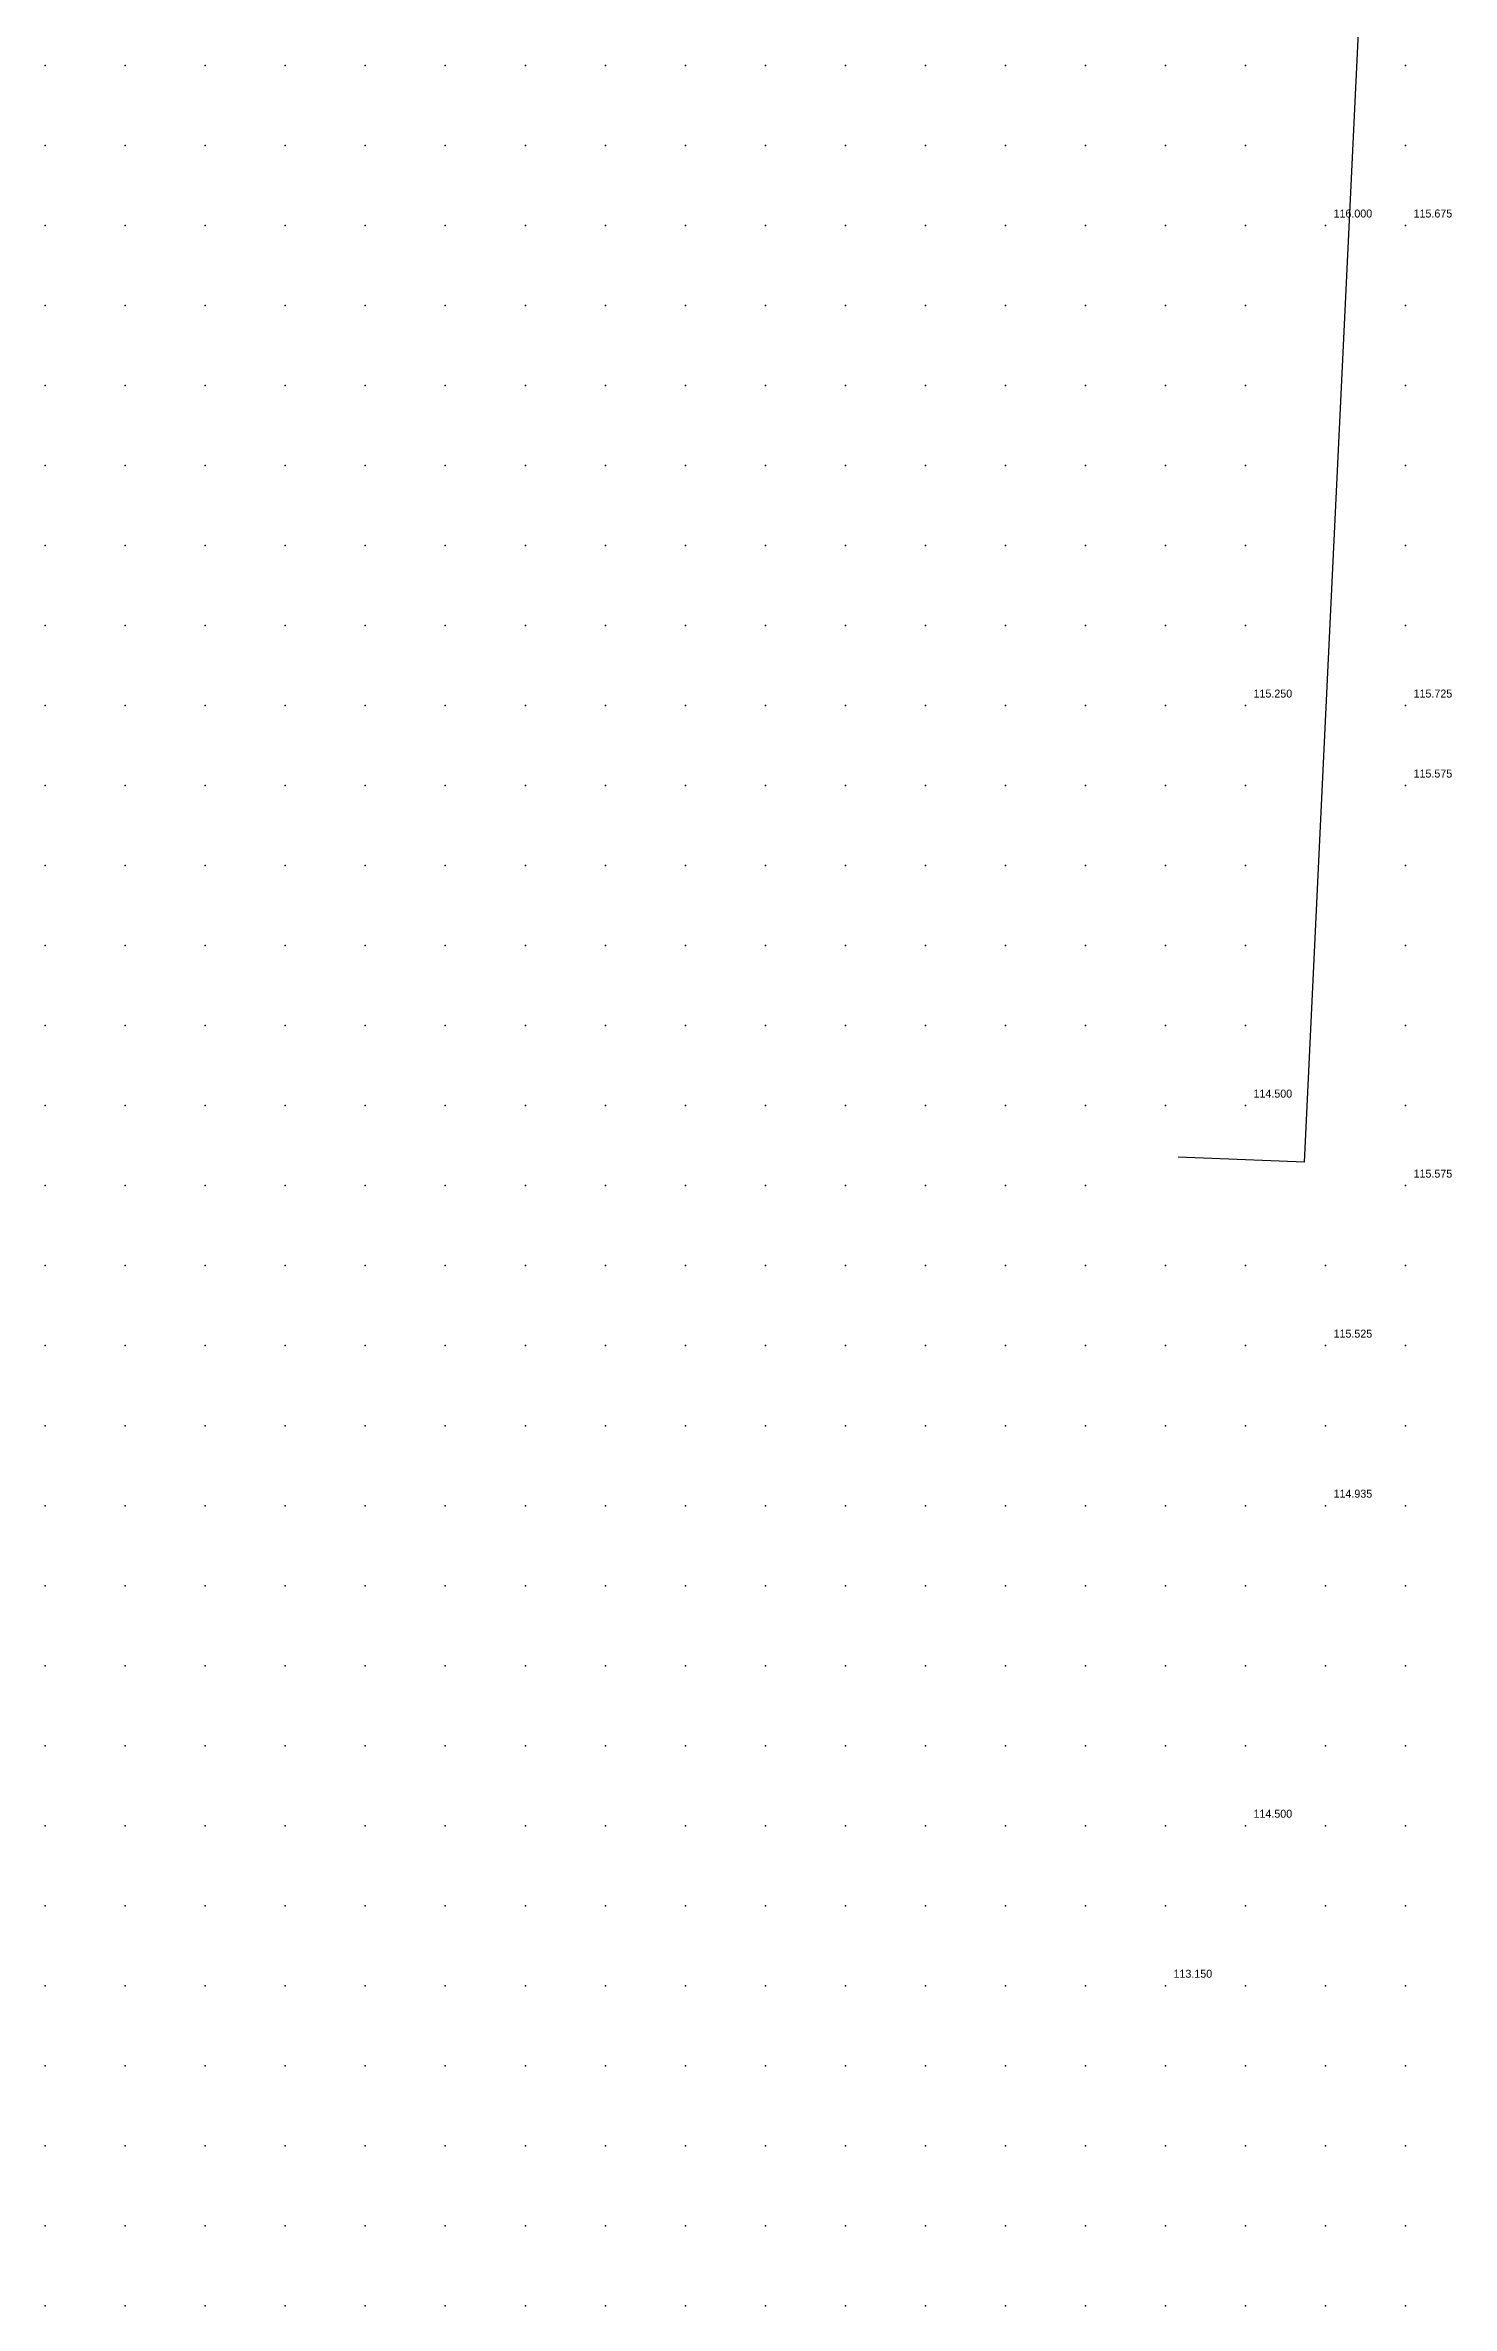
# Model space of a CAD drawing. Header units: metres. Extents: x 287878 to 288137, y 62805 to 63074.
# Drawn here: x 288008 to 288025.58, y 62805 to 62833.25 of the extents above; entities that cross this region are included whole.
import ezdxf

# ---------------------------------------------------------------- set-up
doc = ezdxf.new("R2010")
doc.units = ezdxf.units.M
for name, color, linetype in [('BARRIERS', 1, 'Continuous'), ('SURVEY_INTERP', 8, 'Continuous'), ('SURVEY_REAL', 3, 'Continuous')]:
    doc.layers.add(name, color=color, linetype=linetype)

msp = doc.modelspace()

# ---------------------------------------------------------------- linework, layer by layer
at = {"layer": 'BARRIERS'}
for p, q in [((288023.987, 62824.544), (288024.594, 62837.266)), ((288023.736, 62819.292), (288023.987, 62824.544)), ((288023.736, 62819.292), (288022.159, 62819.357))]:
    msp.add_line(p, q, dxfattribs=at)
at = {"layer": 'SURVEY_INTERP'}
for p in [(288008, 62833, 116.071), (288009, 62833, 116.044), (288010, 62833, 116.017), (288011, 62833, 115.991), (288012, 62833, 115.966), (288013, 62833, 115.941), (288014, 62833, 115.917), (288015, 62833, 115.895), (288016, 62833, 115.875), (288017, 62833, 115.856), (288018, 62833, 115.84), (288019, 62833, 115.826), (288020, 62833, 115.815), (288021, 62833, 115.805), (288022, 62833, 115.793), (288023, 62833, 115.774), (288025, 62833, 115.719), (288008, 62832, 116.041), (288009, 62832, 116.014), (288010, 62832, 115.986), (288011, 62832, 115.959), (288012, 62832, 115.932), (288013, 62832, 115.907), (288014, 62832, 115.882), (288015, 62832, 115.858), (288016, 62832, 115.835), (288017, 62832, 115.814), (288018, 62832, 115.795), (288019, 62832, 115.777), (288020, 62832, 115.761), (288021, 62832, 115.745), (288022, 62832, 115.727), (288023, 62832, 115.707), (288025, 62832, 115.671), (288008, 62831, 116.012), (288009, 62831, 115.984), (288010, 62831, 115.955), (288011, 62831, 115.927), (288012, 62831, 115.899), (288013, 62831, 115.872), (288014, 62831, 115.846), (288015, 62831, 115.82), (288016, 62831, 115.796), (288017, 62831, 115.773), (288018, 62831, 115.751), (288019, 62831, 115.73), (288020, 62831, 115.711), (288021, 62831, 115.694), (288022, 62831, 115.678), (288023, 62831, 115.665), (288008, 62830, 115.984), (288009, 62830, 115.954), (288010, 62830, 115.925), (288011, 62830, 115.896), (288012, 62830, 115.867), (288013, 62830, 115.838), (288014, 62830, 115.811), (288015, 62830, 115.783), (288016, 62830, 115.757), (288017, 62830, 115.732), (288018, 62830, 115.708), (288019, 62830, 115.686), (288020, 62830, 115.665), (288021, 62830, 115.648), (288022, 62830, 115.636), (288023, 62830, 115.631), (288025, 62830, 115.642), (288008, 62829, 115.956), (288009, 62829, 115.926), (288010, 62829, 115.895), (288011, 62829, 115.865), (288012, 62829, 115.835), (288013, 62829, 115.805), (288014, 62829, 115.776), (288015, 62829, 115.747), (288016, 62829, 115.719), (288017, 62829, 115.692), (288018, 62829, 115.666), (288019, 62829, 115.642), (288020, 62829, 115.62), (288021, 62829, 115.603), (288022, 62829, 115.592), (288023, 62829, 115.591), (288025, 62829, 115.626), (288008, 62828, 115.929), (288009, 62828, 115.897), (288010, 62828, 115.866), (288011, 62828, 115.835), (288012, 62828, 115.803), (288013, 62828, 115.772), (288014, 62828, 115.742), (288015, 62828, 115.712), (288016, 62828, 115.682), (288017, 62828, 115.653), (288018, 62828, 115.625), (288019, 62828, 115.599), (288020, 62828, 115.575), (288021, 62828, 115.554), (288022, 62828, 115.543), (288023, 62828, 115.544), (288025, 62828, 115.585), (288008, 62827, 115.902), (288009, 62827, 115.87), (288010, 62827, 115.837), (288011, 62827, 115.805), (288012, 62827, 115.773), (288013, 62827, 115.74), (288014, 62827, 115.708), (288015, 62827, 115.677), (288016, 62827, 115.646), (288017, 62827, 115.615), (288018, 62827, 115.585), (288019, 62827, 115.556), (288020, 62827, 115.528), (288021, 62827, 115.501), (288022, 62827, 115.481), (288023, 62827, 115.483), (288025, 62827, 115.547), (288008, 62826, 115.876), (288009, 62826, 115.843), (288010, 62826, 115.809), (288011, 62826, 115.776), (288012, 62826, 115.743), (288013, 62826, 115.709), (288014, 62826, 115.676), (288015, 62826, 115.643), (288016, 62826, 115.61), (288017, 62826, 115.578), (288018, 62826, 115.547), (288019, 62826, 115.515), (288020, 62826, 115.484), (288021, 62826, 115.448), (288022, 62826, 115.401), (288023, 62826, 115.381), (288025, 62826, 115.589), (288008, 62825, 115.851), (288009, 62825, 115.816), (288010, 62825, 115.782), (288011, 62825, 115.748), (288012, 62825, 115.713), (288013, 62825, 115.679), (288014, 62825, 115.644), (288015, 62825, 115.61), (288016, 62825, 115.576), (288017, 62825, 115.542), (288018, 62825, 115.509), (288019, 62825, 115.477), (288020, 62825, 115.444), (288021, 62825, 115.407), (288022, 62825, 115.342), (288008, 62824, 115.826), (288009, 62824, 115.791), (288010, 62824, 115.756), (288011, 62824, 115.72), (288012, 62824, 115.685), (288013, 62824, 115.649), (288014, 62824, 115.613), (288015, 62824, 115.577), (288016, 62824, 115.542), (288017, 62824, 115.506), (288018, 62824, 115.472), (288019, 62824, 115.438), (288020, 62824, 115.407), (288021, 62824, 115.38), (288022, 62824, 115.356), (288023, 62824, 115.36), (288008, 62823, 115.802), (288009, 62823, 115.766), (288010, 62823, 115.73), (288011, 62823, 115.693), (288012, 62823, 115.657), (288013, 62823, 115.62), (288014, 62823, 115.583), (288015, 62823, 115.545), (288016, 62823, 115.508), (288017, 62823, 115.471), (288018, 62823, 115.433), (288019, 62823, 115.397), (288020, 62823, 115.362), (288021, 62823, 115.334), (288022, 62823, 115.324), (288023, 62823, 115.352), (288025, 62823, 115.489), (288008, 62822, 115.779), (288009, 62822, 115.742), (288010, 62822, 115.705), (288011, 62822, 115.667), (288012, 62822, 115.629), (288013, 62822, 115.591), (288014, 62822, 115.553), (288015, 62822, 115.514), (288016, 62822, 115.475), (288017, 62822, 115.436), (288018, 62822, 115.395), (288019, 62822, 115.351), (288020, 62822, 115.302), (288021, 62822, 115.248), (288022, 62822, 115.199), (288023, 62822, 115.198), (288025, 62822, 115.348), (288008, 62821, 115.756), (288009, 62821, 115.719), (288010, 62821, 115.681), (288011, 62821, 115.642), (288012, 62821, 115.603), (288013, 62821, 115.564), (288014, 62821, 115.524), (288015, 62821, 115.484), (288016, 62821, 115.443), (288017, 62821, 115.402), (288018, 62821, 115.357), (288019, 62821, 115.306), (288020, 62821, 115.24), (288021, 62821, 115.139), (288022, 62821, 114.976), (288023, 62821, 114.863), (288025, 62821, 115.258), (288008, 62820, 115.735), (288009, 62820, 115.696), (288010, 62820, 115.657), (288011, 62820, 115.617), (288012, 62820, 115.577), (288013, 62820, 115.537), (288014, 62820, 115.496), (288015, 62820, 115.454), (288016, 62820, 115.413), (288017, 62820, 115.369), (288018, 62820, 115.323), (288019, 62820, 115.27), (288020, 62820, 115.197), (288021, 62820, 115.074), (288022, 62820, 114.816), (288025, 62820, 115.352), (288008, 62819, 115.714), (288009, 62819, 115.675), (288010, 62819, 115.634), (288011, 62819, 115.593), (288012, 62819, 115.552), (288013, 62819, 115.51), (288014, 62819, 115.468), (288015, 62819, 115.425), (288016, 62819, 115.383), (288017, 62819, 115.339), (288018, 62819, 115.294), (288019, 62819, 115.245), (288020, 62819, 115.185), (288021, 62819, 115.1), (288008, 62818, 115.694), (288009, 62818, 115.654), (288010, 62818, 115.612), (288011, 62818, 115.57), (288012, 62818, 115.527), (288013, 62818, 115.484), (288014, 62818, 115.44), (288015, 62818, 115.396), (288016, 62818, 115.353), (288017, 62818, 115.309), (288018, 62818, 115.267), (288019, 62818, 115.225), (288020, 62818, 115.185), (288021, 62818, 115.152), (288022, 62818, 115.148), (288023, 62818, 115.233), (288024, 62818, 115.363), (288025, 62818, 115.405), (288008, 62817, 115.675), (288009, 62817, 115.634), (288010, 62817, 115.591), (288011, 62817, 115.547), (288012, 62817, 115.503), (288013, 62817, 115.458), (288014, 62817, 115.412), (288015, 62817, 115.367), (288016, 62817, 115.321), (288017, 62817, 115.277), (288018, 62817, 115.236), (288019, 62817, 115.2), (288020, 62817, 115.173), (288021, 62817, 115.165), (288022, 62817, 115.199), (288023, 62817, 115.332), (288025, 62817, 115.355), (288008, 62816, 115.657), (288009, 62816, 115.615), (288010, 62816, 115.571), (288011, 62816, 115.526), (288012, 62816, 115.479), (288013, 62816, 115.432), (288014, 62816, 115.384), (288015, 62816, 115.335), (288016, 62816, 115.287), (288017, 62816, 115.241), (288018, 62816, 115.198), (288019, 62816, 115.162), (288020, 62816, 115.137), (288021, 62816, 115.129), (288022, 62816, 115.146), (288023, 62816, 115.181), (288024, 62816, 115.204), (288025, 62816, 115.189), (288008, 62815, 115.641), (288009, 62815, 115.597), (288010, 62815, 115.551), (288011, 62815, 115.505), (288012, 62815, 115.456), (288013, 62815, 115.406), (288014, 62815, 115.355), (288015, 62815, 115.302), (288016, 62815, 115.25), (288017, 62815, 115.198), (288018, 62815, 115.149), (288019, 62815, 115.107), (288020, 62815, 115.076), (288021, 62815, 115.06), (288022, 62815, 115.054), (288023, 62815, 115.018), (288025, 62815, 115.023), (288008, 62814, 115.625), (288009, 62814, 115.58), (288010, 62814, 115.533), (288011, 62814, 115.485), (288012, 62814, 115.434), (288013, 62814, 115.381), (288014, 62814, 115.326), (288015, 62814, 115.268), (288016, 62814, 115.208), (288017, 62814, 115.148), (288018, 62814, 115.088), (288019, 62814, 115.033), (288020, 62814, 114.988), (288021, 62814, 114.959), (288022, 62814, 114.949), (288023, 62814, 114.952), (288024, 62814, 114.956), (288025, 62814, 114.972), (288008, 62813, 115.611), (288009, 62813, 115.565), (288010, 62813, 115.517), (288011, 62813, 115.466), (288012, 62813, 115.413), (288013, 62813, 115.357), (288014, 62813, 115.297), (288015, 62813, 115.233), (288016, 62813, 115.164), (288017, 62813, 115.091), (288018, 62813, 115.015), (288019, 62813, 114.938), (288020, 62813, 114.868), (288021, 62813, 114.814), (288022, 62813, 114.785), (288023, 62813, 114.793), (288024, 62813, 114.835), (288025, 62813, 114.874), (288008, 62812, 115.598), (288009, 62812, 115.551), (288010, 62812, 115.502), (288011, 62812, 115.45), (288012, 62812, 115.394), (288013, 62812, 115.334), (288014, 62812, 115.269), (288015, 62812, 115.198), (288016, 62812, 115.119), (288017, 62812, 115.031), (288018, 62812, 114.931), (288019, 62812, 114.821), (288020, 62812, 114.711), (288021, 62812, 114.623), (288022, 62812, 114.576), (288023, 62812, 114.567), (288024, 62812, 114.639), (288025, 62812, 114.737), (288008, 62811, 115.587), (288009, 62811, 115.54), (288010, 62811, 115.489), (288011, 62811, 115.435), (288012, 62811, 115.378), (288013, 62811, 115.315), (288014, 62811, 115.246), (288015, 62811, 115.168), (288016, 62811, 115.078), (288017, 62811, 114.972), (288018, 62811, 114.844), (288019, 62811, 114.689), (288020, 62811, 114.514), (288021, 62811, 114.372), (288022, 62811, 114.401), (288024, 62811, 114.514), (288025, 62811, 114.62), (288008, 62810, 115.578), (288009, 62810, 115.53), (288010, 62810, 115.479), (288011, 62810, 115.424), (288012, 62810, 115.365), (288013, 62810, 115.3), (288014, 62810, 115.227), (288015, 62810, 115.143), (288016, 62810, 115.045), (288017, 62810, 114.924), (288018, 62810, 114.769), (288019, 62810, 114.562), (288020, 62810, 114.281), (288021, 62810, 113.942), (288022, 62810, 113.816), (288023, 62810, 114.207), (288024, 62810, 114.385), (288025, 62810, 114.53), (288008, 62809, 115.571), (288009, 62809, 115.523), (288010, 62809, 115.471), (288011, 62809, 115.416), (288012, 62809, 115.356), (288013, 62809, 115.29), (288014, 62809, 115.215), (288015, 62809, 115.129), (288016, 62809, 115.025), (288017, 62809, 114.896), (288018, 62809, 114.726), (288019, 62809, 114.488), (288020, 62809, 114.131), (288021, 62809, 113.592), (288023, 62809, 113.681), (288024, 62809, 114.21), (288025, 62809, 114.463), (288008, 62808, 115.566), (288009, 62808, 115.518), (288010, 62808, 115.466), (288011, 62808, 115.411), (288012, 62808, 115.351), (288013, 62808, 115.285), (288014, 62808, 115.211), (288015, 62808, 115.125), (288016, 62808, 115.022), (288017, 62808, 114.895), (288018, 62808, 114.73), (288019, 62808, 114.505), (288020, 62808, 114.191), (288021, 62808, 113.792), (288022, 62808, 113.56), (288023, 62808, 113.831), (288024, 62808, 114.218), (288025, 62808, 114.458), (288008, 62807, 115.563), (288009, 62807, 115.515), (288010, 62807, 115.464), (288011, 62807, 115.41), (288012, 62807, 115.351), (288013, 62807, 115.286), (288014, 62807, 115.214), (288015, 62807, 115.131), (288016, 62807, 115.034), (288017, 62807, 114.918), (288018, 62807, 114.774), (288019, 62807, 114.594), (288020, 62807, 114.377), (288021, 62807, 114.16), (288022, 62807, 114.063), (288023, 62807, 114.168), (288024, 62807, 114.359), (288025, 62807, 114.512), (288008, 62806, 115.562), (288009, 62806, 115.515), (288010, 62806, 115.465), (288011, 62806, 115.412), (288012, 62806, 115.354), (288013, 62806, 115.292), (288014, 62806, 115.223), (288015, 62806, 115.146), (288016, 62806, 115.058), (288017, 62806, 114.957), (288018, 62806, 114.84), (288019, 62806, 114.706), (288020, 62806, 114.565), (288021, 62806, 114.446), (288022, 62806, 114.393), (288023, 62806, 114.428), (288024, 62806, 114.51), (288025, 62806, 114.589), (288008, 62805, 115.563), (288009, 62805, 115.517), (288010, 62805, 115.468), (288011, 62805, 115.416), (288012, 62805, 115.361), (288013, 62805, 115.302), (288014, 62805, 115.238), (288015, 62805, 115.167), (288016, 62805, 115.089), (288017, 62805, 115.003), (288018, 62805, 114.909), (288019, 62805, 114.81), (288020, 62805, 114.715), (288021, 62805, 114.64), (288022, 62805, 114.601), (288023, 62805, 114.604), (288024, 62805, 114.633), (288025, 62805, 114.664)]:
    msp.add_point(p, dxfattribs=at)
at = {"layer": 'SURVEY_REAL'}
for p in [(288024, 62831, 116), (288025, 62831, 115.675), (288023, 62825, 115.25), (288025, 62825, 115.725), (288025, 62824, 115.575), (288023, 62820, 114.5), (288025, 62819, 115.575), (288024, 62817, 115.525), (288024, 62815, 114.935), (288023, 62811, 114.5), (288022, 62809, 113.15)]:
    msp.add_point(p, dxfattribs=at)

# ---------------------------------------------------------------- texts
for s, p in [('116.000', (288024.1, 62831.1, 116)), ('115.675', (288025.1, 62831.1, 115.675)), ('115.250', (288023.1, 62825.1, 115.25)), ('115.725', (288025.1, 62825.1, 115.725)), ('115.575', (288025.1, 62824.1, 115.575)), ('114.500', (288023.1, 62820.1, 114.5)), ('115.575', (288025.1, 62819.1, 115.575)), ('115.525', (288024.1, 62817.1, 115.525)), ('114.935', (288024.1, 62815.1, 114.935)), ('114.500', (288023.1, 62811.1, 114.5)), ('113.150', (288022.1, 62809.1, 113.15))]:
    msp.add_text(s, height=0.1, dxfattribs=at).set_placement(p)

doc.saveas('drawing.dxf')
